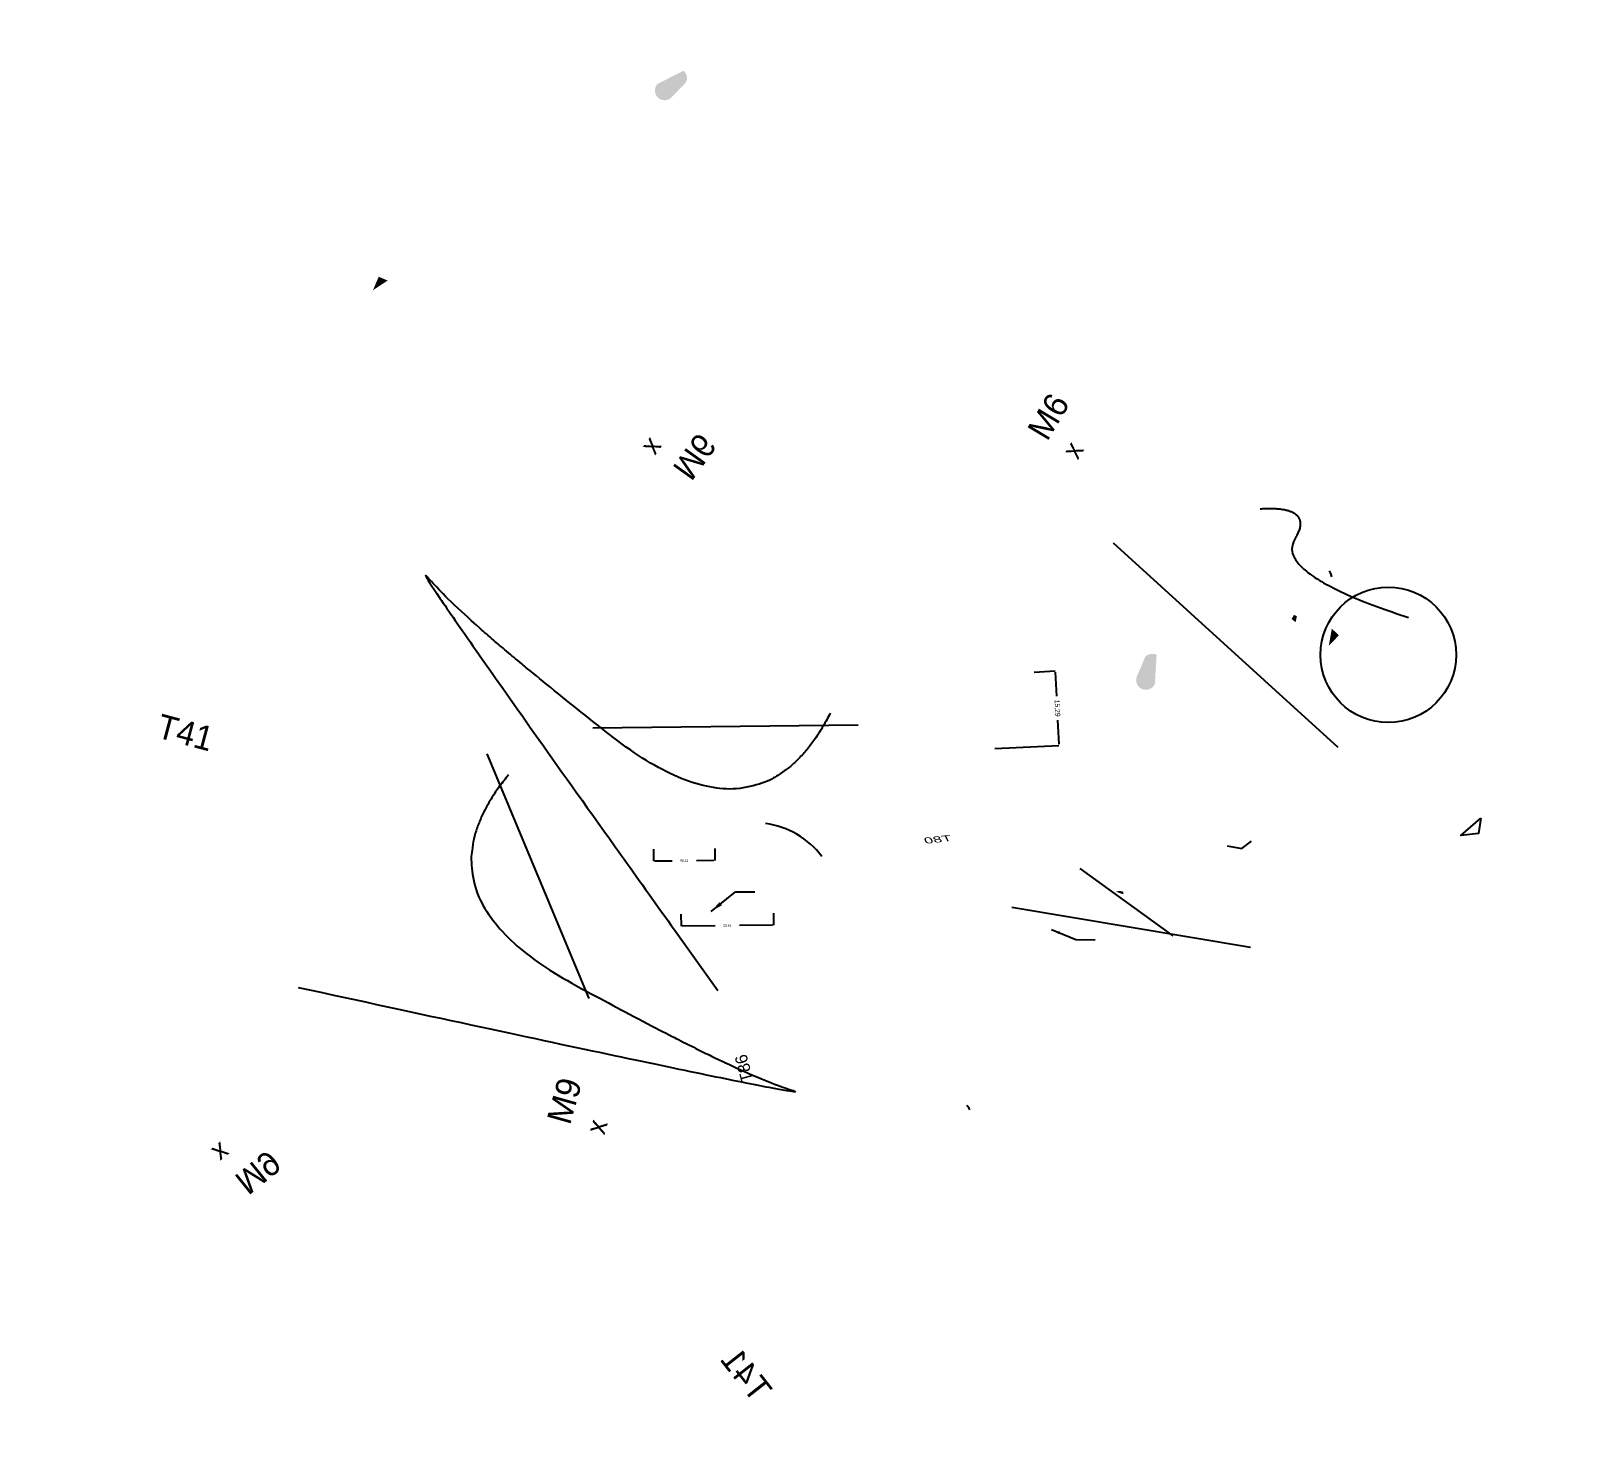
# Model space of a CAD drawing. Header units: millimetres. Extents: x -188 to 128, y -101 to 189.
import ezdxf

# ---------------------------------------------------------------- set-up
doc = ezdxf.new("R2010")
doc.units = ezdxf.units.MM
doc.dimstyles.get("Standard").update_dxf_attribs({"dimtxt": 2.5, "dimasz": 2.5, "dimexe": 1.25, "dimexo": 0.625, "dimtad": 1, "dimcen": 2.5, "dimazin": 3, "dimtfac": 1, "dimtmove": 0, "dimatfit": 3})

# ---------------------------------------------------------------- blocks, each defined once
blk = doc.blocks.new('B2', base_point=(4.3, -1.04))
at = {"extrusion": (0, 0, -1)}
h = blk.add_hatch(color=7, dxfattribs=at)
edge = h.paths.add_edge_path()
edge.add_line((-41.59, 38.6), (-39.59, 38.6))
edge.add_arc((-39.59, 39.6), 1, -90, 90)
edge.add_ellipse((-41.59, 39.6), major_axis=(0, 1), ratio=0.820424, start_angle=90, end_angle=270)
blk.add_hatch(color=7).paths.add_polyline_path([(45.64, -49.14), (47.14, -49.14), (47.14, -48.14)])
blk.add_line((6.3, -19.86), (-12.8, -0.43, -0.59))
blk.add_open_spline([(5.19, -16.96), (-10.09, -21.54), (-13.96, 16.47), (-12.78, 28.16), (-23.36, -28.34)], degree=2)
blk.add_text('T41', height=2.5, rotation=298.8677).set_placement((-44.58, 31.41))
at = {"char_height": 2.5, "attachment_point": 1}
for s, insert, rotation in [('M6\\P{\\H2;x}', (40.17, -11.33), 12.809), ('M9\\P{\\H2;x}', (-45.09, -24.79), 28.1143)]:
    blk.add_mtext(s, dxfattribs=dict(at, insert=insert, rotation=rotation))
blk = doc.blocks.new('_CLOSEDFILLED')
at = {"color": 0, "linetype": 'BYBLOCK'}
blk.add_solid([(-1, 0.2), (0, 0), (-1, -0.2)], dxfattribs=at)
blk = doc.blocks.new('*D1')
for p, q in [((-2.64, 12.77), (-2.64, 17.77)), ((-2.39, 17.77), (4.37, 17.77)), ((9.37, 17.77), (16.13, 17.77)), ((16.38, 12.77), (16.38, 17.77))]:
    blk.add_line(p, q)
at = {"layer": 'Defpoints'}
for p in [(-2.64, 17.77), (-2.64, 12.77), (16.38, 12.77)]:
    blk.add_point(p, dxfattribs=at)
at = {"xscale": 0.25, "yscale": 0.25, "rotation": 180}
blk.add_blockref('_CLOSEDFILLED', (-2.64, 17.77), dxfattribs=at)
at = {"xscale": 0.25, "yscale": 0.25}
blk.add_blockref('_CLOSEDFILLED', (16.38, 17.77), dxfattribs=at)
at = {"insert": (6.87, 17.77), "char_height": 1, "attachment_point": 5}
blk.add_mtext('19,02', dxfattribs=at)
blk = doc.blocks.new('*D2')
for p, q in [((9.28, -14.05), (9.28, -9.05)), ((9.53, -9.05), (13.1, -9.05)), ((18.1, -9.05), (21.67, -9.05)), ((21.92, -14.05), (21.92, -9.05))]:
    blk.add_line(p, q)
at = {"layer": 'Defpoints'}
for p in [(9.28, -9.05), (9.28, -14.05), (21.92, -14.05)]:
    blk.add_point(p, dxfattribs=at)
at = {"xscale": 0.25, "yscale": 0.25, "rotation": 180}
blk.add_blockref('_CLOSEDFILLED', (9.28, -9.05), dxfattribs=at)
at = {"xscale": 0.25, "yscale": 0.25}
blk.add_blockref('_CLOSEDFILLED', (21.92, -9.05), dxfattribs=at)
at = {"insert": (15.6, -9.05), "char_height": 1, "attachment_point": 5}
blk.add_mtext('12,65', dxfattribs=at)
blk = doc.blocks.new('*D3')
for p, q in [((36.96, -40.81), (41.2, -38.36)), ((48, -49.63), (41.42, -38.23)), ((28.39, -45.75), (32.63, -43.31)), ((30.34, -49.63), (28.17, -45.88))]:
    blk.add_line(p, q)
at = {"layer": 'Defpoints'}
for p in [(28.17, -45.88), (30.34, -49.63), (48, -49.63)]:
    blk.add_point(p, dxfattribs=at)
at = {"xscale": 0.25, "yscale": 0.25}
for p, rotation in [((41.42, -38.23), 30), ((28.17, -45.88), 210)]:
    blk.add_blockref('_CLOSEDFILLED', p, dxfattribs=dict(at, rotation=rotation))
at = {"insert": (34.8, -42.06), "char_height": 1, "attachment_point": 5, "rotation": 30}
blk.add_mtext('15,29', dxfattribs=at)
blk = doc.blocks.new('B0', base_point=(2.784, 3.314))
blk.add_hatch(color=7).paths.add_polyline_path([(-3.552, 4.031, 0.4), (-2.052, 4.031), (-2.052, 5.031)])
blk.add_line((8.312, 21.973), (-10.965, -5.368, 0.723))
blk.add_lwpolyline([(24.218, 26.334), (-24.883, 10.968, -0.1980406)], format="xyb")
blk.add_polyline3d([(19.191, -15.276, 0), (22.191, -14.276, 2), (24.191, -17.276, -1)])
blk.add_text('T80', height=2.5, rotation=166.15787).set_placement((-37.17, -16.202))
for base, p1, p2, picture, middle in [((-2.636, 17.768), (-2.636, 12.768), (16.382, 12.768), '*D1', (6.873, 17.768)), ((9.278, -9.05), (9.278, -14.05), (21.924, -14.05), '*D2', (15.601, -9.05))]:
    dim = blk.add_linear_dim(base=base, p1=p1, p2=p2, dimstyle='Standard')
    dim.commit()
    dim.dimension.update_dxf_attribs({"geometry": picture, "text_midpoint": middle})
blk.add_leader([(-16.706, 19.882), (-11.706, 23.882), (-7.706, 23.882)], dimstyle='Standard')
blk = doc.blocks.new('B1', base_point=(-0.407, -2.103))
blk.add_line((15.59, 13.027), (-0.632, -47.19, 1.813))
blk.add_polyline3d([(15.162, 45.747, 0), (18.162, 46.747, 2), (20.162, 43.747, -1)], close=True)
blk.add_circle((-6.042, 13.505), 13.926)
blk.add_ellipse((-6.46, 1.777), major_axis=(9.381, 6.964), ratio=0.0623352, start_param=2.6619502, end_param=3.0731112)
blk.add_open_spline([(-20.727, -23.613), (-26.516, -13.921), (-10.161, -14.952), (-14.752, 13.701)], degree=2)
blk.add_solid([(-4.502, -7.518), (-3.502, -7.518), (-4.502, -6.818), (-3.302, -6.518)])
dim = blk.add_linear_dim(base=(28.174, -45.878), p1=(30.339, -49.628), p2=(47.995, -49.628), angle=30, dimstyle='Standard')
dim.commit()
dim.dimension.update_dxf_attribs({"geometry": '*D3', "text_midpoint": (34.795, -42.056)})

msp = doc.modelspace()

# ---------------------------------------------------------------- linework, layer by layer
for centre, radius, start, end in [((-39.54, 9.07), 17.32, 396.9145, 82.474), ((2.87, -33.13), 1.9, 16.2556, -311.1607)]:
    msp.add_arc(centre, radius, start, end)

# ---------------------------------------------------------------- block references
for name, p, xscale, yscale, rotation in [('B2', (-48.18, 69.65), 2, 2, 46.20132665170164), ('B2', (-61.41, 22.26), 2, -2, 67.13559207760235), ('B0', (41.09, 12.52), -1, 0.5, 179.39859889273538)]:
    msp.add_blockref(name, p, dxfattribs=dict(xscale=xscale, yscale=yscale, rotation=rotation))
at = {"extrusion": (0.01, 0.005, 1), "rotation": 242.83168221986463}
msp.add_blockref('B1', (74.27, 63.02), dxfattribs=at)

# ---------------------------------------------------------------- texts
msp.add_text('T86', height=2.5, rotation=105.3467).set_placement((-39.72, -26.53))

# ---------------------------------------------------------------- leaders
msp.add_leader([(-48.43, 8.2), (-43.43, 12.2), (-39.43, 12.2)], dimstyle='Standard')

doc.saveas('drawing.dxf')
